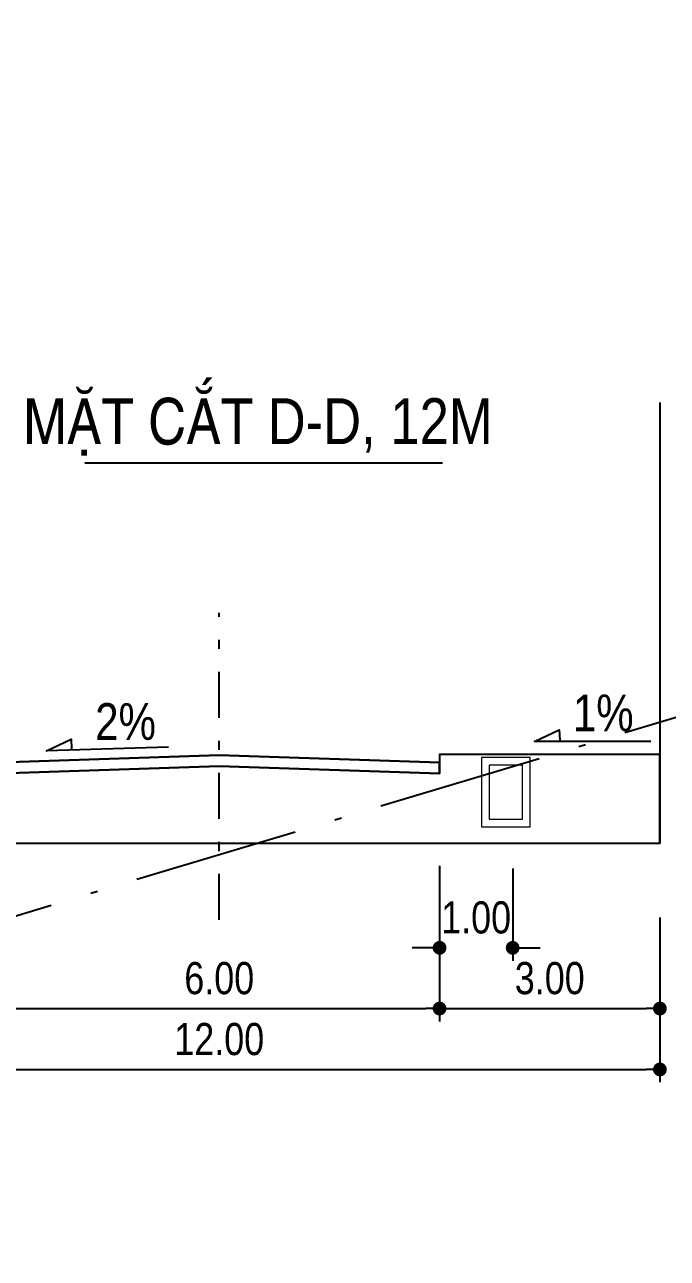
# Model space of a CAD drawing. Header units: metres. Extents: x 563124 to 573994, y 2062953 to 2068466.
# Drawn here: x 568618.5 to 568653.5, y 2065893.5 to 2065960.6 of the extents above; entities that cross this region are included whole.
import ezdxf

# ---------------------------------------------------------------- set-up
doc = ezdxf.new("R2010")
doc.units = ezdxf.units.M
for name, pattern in [('ACAD_ISO10W100', [18.5, 12, -3, 0.5, -3]), ('HIDDEN', [0.375, 0.25, -0.125]), ('TIM1', [5.5, 2.5, -1.25, 0.5, -1.25])]:
    doc.linetypes.add(name, pattern=pattern)
doc.layers.get('0').update_dxf_attribs({"linetype": 'CONTINUOUS'})
doc.layers.get('DEFPOINTS').update_dxf_attribs({"linetype": 'CONTINUOUS'})
for name, color, linetype in [('DienHT', 1, 'CONTINUOUS'), ('ghichieudai', 7, 'CONTINUOUS'), ('Kich thuoc', 9, 'CONTINUOUS'), ('LogDg phu', 7, 'CONTINUOUS'), ('MATCATDUONG', 8, 'CONTINUOUS'), ('TimDg', 222, 'CONTINUOUS'), ('ViaHeSphu', 32, 'CONTINUOUS')]:
    doc.layers.add(name, color=color, linetype=linetype)
doc.layers.add('kt', color=37, linetype='CONTINUOUS', lineweight=25)
doc.styles.add('1', font='VHARIALN.ttf', dxfattribs={"height": 50})
doc.styles.add('IN', font='VHARIALN.ttf')
doc.styles.add('ktcn', font='VHARIAL.ttf', dxfattribs={"width": 0.8})
doc.dimstyles.new('a', dxfattribs={"dimtxt": 1.75, "dimasz": 0.75, "dimexe": 0.7, "dimexo": 0, "dimgap": 0.75, "dimtad": 1, "dimzin": 0, "dimdsep": 46, "dimtxsty": 'ktcn', "dimblk": 'DOT', "dimcen": 0, "dimazin": 0, "dimtfac": 1, "dimtix": 1, "dimtofl": 0, "dimtmove": 0, "dimatfit": 3, "dimfxl": 1, "dimtolj": 1, "dimtzin": 0, "dimarcsym": 0})

# ---------------------------------------------------------------- blocks, each defined once
blk = doc.blocks.new('_Dot')
at = {"color": 0, "linetype": 'ByBlock', "lineweight": -2}
blk.add_line((-0.5, 0), (-1, 0), dxfattribs=at)
at = {"color": 0, "linetype": 'ByBlock', "const_width": 0.5}
blk.add_lwpolyline([(-0.25, 0, 1), (0.25, 0, 1)], format="xyb", close=True, dxfattribs=at)
blk = doc.blocks.new('*D60')
at = {"layer": 'DEFPOINTS', "color": 0, "linetype": 'Continuous'}
for p in [(568617.106, 2065912.039), (568641.106, 2065912.039), (568641.106, 2065907.08)]:
    blk.add_point(p, dxfattribs=at)
at = {"layer": 'MATCATDUONG', "color": 0, "linetype": 'Continuous', "lineweight": -2}
for p, q in [((568617.106, 2065912.039), (568617.106, 2065906.38)), ((568641.106, 2065912.039), (568641.106, 2065906.38)), ((568617.856, 2065907.08), (568640.356, 2065907.08))]:
    blk.add_line(p, q, dxfattribs=at)
at = {"layer": 'MATCATDUONG', "color": 0, "linetype": 'Continuous', "lineweight": -2, "xscale": 0.75, "yscale": 0.75, "zscale": 0.75, "rotation": 180}
blk.add_blockref('_Dot', (568617.106, 2065907.08), dxfattribs=at)
at = {"layer": 'MATCATDUONG', "color": 0, "linetype": 'Continuous', "lineweight": -2, "xscale": 0.75, "yscale": 0.75, "zscale": 0.75}
blk.add_blockref('_Dot', (568641.106, 2065907.08), dxfattribs=at)
at = {"layer": 'MATCATDUONG', "color": 0, "linetype": 'Continuous', "insert": (568629.106, 2065908.724), "char_height": 1.75, "attachment_point": 5, "style": 'ktcn'}
blk.add_mtext('\\A1;6.00', dxfattribs=at)
blk = doc.blocks.new('*D61')
at = {"layer": 'DEFPOINTS', "color": 0, "linetype": 'Continuous'}
for p in [(568641.106, 2065912.039), (568653.106, 2065912.039), (568653.106, 2065907.08)]:
    blk.add_point(p, dxfattribs=at)
at = {"layer": 'MATCATDUONG', "color": 0, "linetype": 'Continuous', "lineweight": -2}
for p, q in [((568641.106, 2065912.039), (568641.106, 2065906.38)), ((568653.106, 2065912.039), (568653.106, 2065906.38)), ((568641.856, 2065907.08), (568652.356, 2065907.08))]:
    blk.add_line(p, q, dxfattribs=at)
at = {"layer": 'MATCATDUONG', "color": 0, "linetype": 'Continuous', "lineweight": -2, "xscale": 0.75, "yscale": 0.75, "zscale": 0.75, "rotation": 180}
blk.add_blockref('_Dot', (568641.106, 2065907.08), dxfattribs=at)
at = {"layer": 'MATCATDUONG', "color": 0, "linetype": 'Continuous', "lineweight": -2, "xscale": 0.75, "yscale": 0.75, "zscale": 0.75}
blk.add_blockref('_Dot', (568653.106, 2065907.08), dxfattribs=at)
at = {"layer": 'MATCATDUONG', "color": 0, "linetype": 'Continuous', "insert": (568647.106, 2065908.724), "char_height": 1.75, "attachment_point": 5, "style": 'ktcn'}
blk.add_mtext('\\A1;3.00', dxfattribs=at)
blk = doc.blocks.new('*D62')
at = {"layer": 'DEFPOINTS', "color": 0, "linetype": 'Continuous'}
for p in [(568605.106, 2065912.039), (568653.106, 2065912.039), (568653.106, 2065903.764)]:
    blk.add_point(p, dxfattribs=at)
at = {"layer": 'MATCATDUONG', "color": 0, "linetype": 'Continuous', "lineweight": -2}
for p, q in [((568605.106, 2065912.039), (568605.106, 2065903.064)), ((568653.106, 2065912.039), (568653.106, 2065903.064)), ((568605.856, 2065903.764), (568652.356, 2065903.764))]:
    blk.add_line(p, q, dxfattribs=at)
at = {"layer": 'MATCATDUONG', "color": 0, "linetype": 'Continuous', "lineweight": -2, "xscale": 0.75, "yscale": 0.75, "zscale": 0.75, "rotation": 180}
blk.add_blockref('_Dot', (568605.106, 2065903.764), dxfattribs=at)
at = {"layer": 'MATCATDUONG', "color": 0, "linetype": 'Continuous', "lineweight": -2, "xscale": 0.75, "yscale": 0.75, "zscale": 0.75}
blk.add_blockref('_Dot', (568653.106, 2065903.764), dxfattribs=at)
at = {"layer": 'MATCATDUONG', "color": 0, "linetype": 'Continuous', "insert": (568629.106, 2065905.408), "char_height": 1.75, "attachment_point": 5, "style": 'ktcn'}
blk.add_mtext('\\A1;12.00', dxfattribs=at)
blk = doc.blocks.new('*D71')
at = {"layer": 'DEFPOINTS', "color": 0, "linetype": 'Continuous'}
for p in [(568641.106, 2065914.848), (568645.088, 2065914.706), (568645.088, 2065910.385)]:
    blk.add_point(p, dxfattribs=at)
at = {"layer": 'MATCATDUONG', "color": 0, "linetype": 'Continuous', "lineweight": -2}
for p, q in [((568641.106, 2065914.848), (568641.106, 2065909.685)), ((568645.088, 2065914.706), (568645.088, 2065909.685)), ((568640.356, 2065910.385), (568639.606, 2065910.385)), ((568645.838, 2065910.385), (568646.588, 2065910.385))]:
    blk.add_line(p, q, dxfattribs=at)
at = {"layer": 'MATCATDUONG', "color": 0, "linetype": 'Continuous', "lineweight": -2, "xscale": 0.75, "yscale": 0.75, "zscale": 0.75}
blk.add_blockref('_Dot', (568641.106, 2065910.385), dxfattribs=at)
at = {"layer": 'MATCATDUONG', "color": 0, "linetype": 'Continuous', "lineweight": -2, "xscale": 0.75, "yscale": 0.75, "zscale": 0.75, "rotation": 180}
blk.add_blockref('_Dot', (568645.088, 2065910.385), dxfattribs=at)
at = {"layer": 'MATCATDUONG', "color": 0, "linetype": 'Continuous', "insert": (568643.097, 2065912.028), "char_height": 1.75, "attachment_point": 5, "style": 'ktcn'}
blk.add_mtext('\\A1;1.00', dxfattribs=at)

msp = doc.modelspace()

# ---------------------------------------------------------------- linework, layer by layer
at = {"layer": 'LogDg phu', "linetype": 'HIDDEN', "ltscale": 50}
for points in [[(568550.923, 2065938.978), (568560.611, 2065906.878, 0.41385), (568570.572, 2065901.528), (568732.798, 2065950.268, 0.022858), (568750.388, 2065956.443), (568757.204, 2065959.191, 0.40262), (568761.744, 2065969.305), (568755.641, 2065986.366)], [(568591.597, 2065804.206, 0.411844), (568601.506, 2065798.84), (568793.597, 2065855.121, 0.431462), (568798.88, 2065865.492), (568769.497, 2065947.632, 0.425903), (568758.973, 2065952.357), (568753.006, 2065949.95, -0.022858), (568734.812, 2065943.564), (568572.613, 2065894.832, 0.414577), (568567.256, 2065884.859), (568591.597, 2065804.206)]]:
    msp.add_lwpolyline(points, format="xyb", dxfattribs=at)
at = {"layer": 'ViaHeSphu', "linetype": 'HIDDEN', "ltscale": 50}
for points in [[(568556.668, 2065940.711), (568566.065, 2065909.571), (568572.299, 2065906.223), (568731.647, 2065954.099, 0.022858), (568748.892, 2065960.152), (568752.779, 2065961.72), (568755.732, 2065968.297), (568749.214, 2065986.519)], [(568764.157, 2065944.747), (568792.936, 2065864.296), (568789.822, 2065858.183), (568722.151, 2065838.356), (568603.291, 2065803.532), (568597.048, 2065806.913), (568573.289, 2065885.638), (568576.633, 2065891.863), (568735.963, 2065939.733, 0.022858), (568754.502, 2065946.241), (568757.835, 2065947.585), (568764.157, 2065944.747)]]:
    msp.add_lwpolyline(points, format="xyb", dxfattribs=at)

# ---------------------------------------------------------------- next in the draw order: wipeouts: each hides what was drawn before it
msp.add_wipeout([(568538.555, 2065837.116), (569134.391, 2065836.361), (569131.193, 2065953.825), (568779.004, 2065956.683), (568600.602, 2065960.315)]).dxf.layer = 'ghichieudai'

# ---------------------------------------------------------------- next in the draw order: linework, layer by layer
at = {"layer": 'Kich thuoc'}
for points in [[(568617.106, 2065920.48), (568629.106, 2065920.871), (568641.106, 2065920.48)], [(568617.106, 2065919.88), (568629.106, 2065920.271), (568641.106, 2065919.88)]]:
    msp.add_lwpolyline(points, dxfattribs=at)
at = {"layer": 'kt', "lineweight": 0}
for points in [[(568646.038, 2065920.743), (568643.396, 2065920.743), (568643.396, 2065916.976), (568646.038, 2065916.976)], [(568645.629, 2065920.334), (568643.805, 2065920.334), (568643.805, 2065917.384), (568645.629, 2065917.384)]]:
    msp.add_lwpolyline(points, close=True, dxfattribs=at)
at = {"layer": 'MATCATDUONG', "color": 40, "linetype": 'Continuous', "extrusion": (-3.31378e-12, 1.1371e-08, 1)}
msp.add_line((568653.106, 2065940.073, 0), (568653.106, 2065921.08), dxfattribs=at)
at = {"layer": 'MATCATDUONG', "linetype": 'Continuous', "extrusion": (1.01388e-11, 1.13736e-08, 1), "const_width": 0.12, "elevation": 0.024}
msp.add_lwpolyline([(568621.782, 2065936.774), (568641.266, 2065936.774)], dxfattribs=at)
at = {"layer": 'MATCATDUONG', "color": 1, "linetype": 'TIM1', "extrusion": (1.01388e-11, 1.13736e-08, 1), "elevation": 0.024}
msp.add_lwpolyline([(568629.106, 2065911.904), (568629.106, 2065928.622)], dxfattribs=at)
at = {"layer": 'MATCATDUONG', "color": 40, "linetype": 'Continuous'}
for points in [[(568652.606, 2065921.615), (568646.281, 2065921.607), (568647.62, 2065922.246), (568647.656, 2065921.695)], [(568626.341, 2065921.314), (568619.694, 2065921.109), (568621.033, 2065921.748), (568621.068, 2065921.197)], [(568653.106, 2065921.08), (568653.106, 2065916.08)]]:
    msp.add_lwpolyline(points, dxfattribs=at)
for points in [[(568653.106, 2065920.912), (568641.106, 2065920.912), (568641.106, 2065920.48), (568641.106, 2065919.88), (568629.106, 2065920.271), (568617.106, 2065919.88), (568617.106, 2065920.48), (568617.106, 2065920.912), (568605.106, 2065920.912), (568605.106, 2065916.08), (568653.106, 2065916.08)], [(568641.106, 2065920.48), (568629.106, 2065920.871), (568617.106, 2065920.48), (568617.106, 2065919.88), (568629.106, 2065920.271), (568641.106, 2065919.88)]]:
    msp.add_lwpolyline(points, close=True, dxfattribs=at)
at = {"layer": 'TimDg', "linetype": 'ACAD_ISO10W100', "ltscale": 0.75}
msp.add_lwpolyline([(568558.185, 2065894.152), (568733.805, 2065946.916, 0.022858), (568751.697, 2065953.197), (568811.016, 2065977.115, 0.017204), (568823.592, 2065982.697), (569064.377, 2066099.631, 0.01782), (569076.966, 2066106.31), (569234.224, 2066197.054)], format="xyb", dxfattribs=at)

# ---------------------------------------------------------------- next in the draw order: texts
at = {"layer": 'DienHT', "color": 7, "linetype": 'Continuous', "extrusion": (3.31378e-12, 1.1371e-08, 1), "style": 'IN'}
msp.add_text('mÆt c¾t d-d, 12m', height=2.5, dxfattribs=at).set_placement((568618.423, 2065937.798, 0.024))
at = {"layer": 'DienHT', "color": 7, "linetype": 'Continuous', "ltscale": 15, "style": '1'}
for s, rotation, p in [('1%%%', 0, (568648.366, 2065922.172)), ('2%%%', 360, (568622.349, 2065921.701))]:
    msp.add_text(s, height=2, rotation=rotation, dxfattribs=at).set_placement(p)

# ---------------------------------------------------------------- next in the draw order: dimensions: what is measured, and where the dimension line sits
at = {"layer": 'MATCATDUONG', "color": 7, "linetype": 'Continuous'}
dim = msp.add_linear_dim(base=(568645.088, 2065910.385, 0), p1=(568641.106, 2065914.848, 0), p2=(568645.088, 2065914.706, 0), angle=180, dimstyle='a', override={"dimlfac": 0.25}, dxfattribs=at)
dim.commit()
dim.dimension.update_dxf_attribs({"geometry": '*D71', "text_midpoint": (568643.097, 2065912.028, 0)})
for base, p1, p2, picture, middle in [((568653.106, 2065903.764), (568605.106, 2065912.039), (568653.106, 2065912.039), '*D62', (568629.106, 2065905.408)), ((568641.106, 2065907.08), (568617.106, 2065912.039), (568641.106, 2065912.039), '*D60', (568629.106, 2065908.724)), ((568653.106, 2065907.08), (568641.106, 2065912.039), (568653.106, 2065912.039), '*D61', (568647.106, 2065908.724))]:
    dim = msp.add_linear_dim(base=base, p1=p1, p2=p2, dimstyle='a', override={"dimlfac": 0.25}, dxfattribs=at)
    dim.commit()
    dim.dimension.update_dxf_attribs({"geometry": picture, "text_midpoint": middle})

doc.saveas('drawing.dxf')
